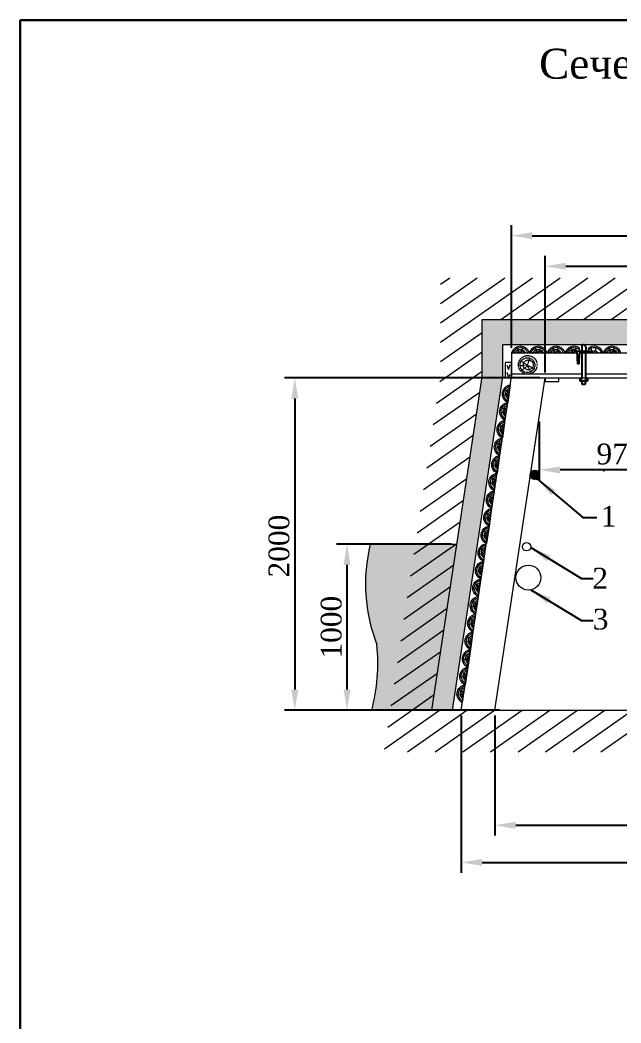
# Model space of a CAD drawing. Header units: millimetres. Extents: x -46762 to 217101, y -107409 to 31524.
# Drawn here: x 165830 to 169445, y -95622 to -89589 of the extents above; entities that cross this region are included whole.
import ezdxf

# ---------------------------------------------------------------- set-up
doc = ezdxf.new("R2010")
doc.units = ezdxf.units.MM
doc.linetypes.add('ACAD_ISO10W100', pattern=[18, 12, -3, 0, -3])
doc.layers.add('ЗАЗОРЫ', color=9, linetype='Continuous')
doc.layers.add('РАЗМЕРЫ', color=3, linetype='Continuous')
doc.styles.get("Standard").update_dxf_attribs({"font": 'TIMES.TTF'})
doc.dimstyles.new('ISO-25', dxfattribs={"dimscale": 50, "dimtxt": 2.5, "dimasz": 2.5, "dimexe": 1.25, "dimexo": 0.625, "dimtad": 1, "dimdec": 0, "dimtxsty": 'Standard', "dimcen": 2.5, "dimadec": 0, "dimazin": 0, "dimtfac": 1, "dimtdec": 0, "dimtmove": 0, "dimatfit": 3, "dimfxl": 1, "dimarcsym": 0})

# ---------------------------------------------------------------- blocks, each defined once
blk = doc.blocks.new('*D427')
at = {"color": 0, "lineweight": -2}
for p, q in [((168787.0452366926, -91559.91887507151), (168787.0452366926, -90823.41198918637)), ((172787.0452366926, -91559.91887507145), (172787.0452366926, -90823.41198918637)), ((168912.0452366926, -90885.91198918637), (172662.0452366926, -90885.91198918637))]:
    blk.add_line(p, q, dxfattribs=at)
at = {"color": 0, "lineweight": 0}
for points in [[(168912.0452366926, -90865.07865585304), (168912.0452366926, -90906.7453225197), (168787.0452366926, -90885.91198918637)], [(172662.0452366926, -90865.07865585304), (172662.0452366926, -90906.7453225197), (172787.0452366926, -90885.91198918637)]]:
    blk.add_solid(points, dxfattribs=at)
at = {"layer": 'Defpoints', "color": 0, "lineweight": 0}
for p in [(172787.0452366926, -90885.91198918637), (168787.0452366926, -91591.16887507151), (172787.0452366926, -91591.16887507145)]:
    blk.add_point(p, dxfattribs=at)
at = {"color": 0, "lineweight": 0, "insert": (170787.0452366926, -90791.08051838608), "char_height": 125, "attachment_point": 5}
blk.add_mtext('4000', dxfattribs=at)
blk = doc.blocks.new('*D428')
at = {"color": 0, "lineweight": -2}
for p, q in [((168957.2300896849, -91741.16887507145), (167420.5019700272, -91741.16887507145)), ((167483.0019700272, -91866.16887507145), (167483.0019700272, -93616.16887507145)), ((168717.2300896849, -93741.16887507145), (167420.5019700272, -93741.16887507145))]:
    blk.add_line(p, q, dxfattribs=at)
at = {"color": 0, "lineweight": 0}
for points in [[(167462.1686366939, -91866.16887507145), (167503.8353033605, -91866.16887507145), (167483.0019700272, -91741.16887507145)], [(167462.1686366939, -93616.16887507145), (167503.8353033605, -93616.16887507145), (167483.0019700272, -93741.16887507145)]]:
    blk.add_solid(points, dxfattribs=at)
at = {"layer": 'Defpoints', "color": 0, "lineweight": 0}
for p in [(168988.4800896849, -91741.16887507145), (167483.0019700272, -93741.16887507145), (168748.4800896849, -93741.16887507145)]:
    blk.add_point(p, dxfattribs=at)
at = {"color": 0, "lineweight": 0, "insert": (167388.1704992269, -92753.26238553826), "char_height": 125, "attachment_point": 5, "rotation": 90}
blk.add_mtext('2000', dxfattribs=at)
blk = doc.blocks.new('*D425')
at = {"color": 0, "lineweight": -2}
for p, q in [((168953.6192091918, -92003.66887507145), (168953.6192091918, -92357.54524506198)), ((169925.5958748872, -92263.79524506198), (169925.5958748872, -92232.54524506198)), ((169800.5958748872, -92295.04524506198), (169078.6192091918, -92295.04524506198))]:
    blk.add_line(p, q, dxfattribs=at)
at = {"color": 0, "lineweight": 0}
for points in [[(169078.6192091918, -92274.21191172865), (169078.6192091918, -92315.8785783953), (168953.6192091918, -92295.04524506198)], [(169800.5958748872, -92274.21191172865), (169800.5958748872, -92315.8785783953), (169925.5958748872, -92295.04524506198)]]:
    blk.add_solid(points, dxfattribs=at)
at = {"layer": 'Defpoints', "color": 0, "lineweight": 0}
for p in [(168953.6192091918, -91972.41887507145), (168953.6192091918, -92295.04524506198), (169925.5958748872, -92295.04524506198)]:
    blk.add_point(p, dxfattribs=at)
at = {"color": 0, "lineweight": 0, "insert": (169439.6075420395, -92200.03352912831), "char_height": 125, "attachment_point": 5}
blk.add_mtext('970', dxfattribs=at)
blk = doc.blocks.new('*D434')
at = {"color": 0, "lineweight": -2}
for p, q in [((168686.9805827184, -93772.41887507145), (168686.9805827184, -94494.99408278422)), ((172887.1098906669, -93772.41887507145), (172887.1098906669, -94494.99408278422)), ((168811.9805827184, -94432.49408278422), (172762.1098906669, -94432.49408278422))]:
    blk.add_line(p, q, dxfattribs=at)
at = {"color": 0, "lineweight": 0}
for points in [[(168811.9805827184, -94411.6607494509), (168811.9805827184, -94453.32741611755), (168686.9805827184, -94432.49408278422)], [(172762.1098906669, -94411.6607494509), (172762.1098906669, -94453.32741611755), (172887.1098906669, -94432.49408278422)]]:
    blk.add_solid(points, dxfattribs=at)
at = {"layer": 'Defpoints', "color": 0, "lineweight": 0}
for p in [(168686.9805827184, -93741.16887507145), (172887.1098906669, -93741.16887507145), (172887.1098906669, -94432.49408278422)]:
    blk.add_point(p, dxfattribs=at)
at = {"color": 0, "lineweight": 0, "insert": (170787.0452366926, -94337.66261198393), "char_height": 125, "attachment_point": 5}
blk.add_mtext('4200', dxfattribs=at)
blk = doc.blocks.new('*D435')
at = {"color": 0, "lineweight": -2}
for p, q in [((168484.7208004407, -93772.41887507145), (168484.7208004407, -94718.85715123272)), ((173141.5995910089, -93772.41887507145), (173141.5995910089, -94718.85715123272)), ((168609.7208004407, -94656.35715123272), (173016.5995910089, -94656.35715123272))]:
    blk.add_line(p, q, dxfattribs=at)
at = {"color": 0, "lineweight": 0}
for points in [[(168609.7208004407, -94635.52381789939), (168609.7208004407, -94677.19048456605), (168484.7208004407, -94656.35715123272)], [(173016.5995910089, -94635.52381789939), (173016.5995910089, -94677.19048456605), (173141.5995910089, -94656.35715123272)]]:
    blk.add_solid(points, dxfattribs=at)
at = {"layer": 'Defpoints', "color": 0, "lineweight": 0}
for p in [(168484.7208004407, -93741.16887507145), (173141.5995910089, -93741.16887507145), (173141.5995910089, -94656.35715123272)]:
    blk.add_point(p, dxfattribs=at)
at = {"color": 0, "lineweight": 0, "insert": (170813.1601957248, -94561.52568043243), "char_height": 125, "attachment_point": 5}
blk.add_mtext('4600', dxfattribs=at)
blk = doc.blocks.new('*D426')
at = {"color": 0, "lineweight": -2}
for p, q in [((168988.4800896849, -91709.91887507145), (168988.4800896849, -91007.13993788528)), ((172585.6103837004, -91709.91887507145), (172585.6103837004, -91007.13993788528)), ((169113.4800896849, -91069.63993788528), (172460.6103837004, -91069.63993788528))]:
    blk.add_line(p, q, dxfattribs=at)
at = {"color": 0, "lineweight": 0}
for points in [[(169113.4800896849, -91048.80660455195), (169113.4800896849, -91090.47327121861), (168988.4800896849, -91069.63993788528)], [(172460.6103837004, -91048.80660455195), (172460.6103837004, -91090.47327121861), (172585.6103837004, -91069.63993788528)]]:
    blk.add_solid(points, dxfattribs=at)
at = {"layer": 'Defpoints', "color": 0, "lineweight": 0}
for p in [(172585.6103837004, -91069.63993788528), (168988.4800896849, -91741.16887507145), (172585.6103837004, -91741.16887507145)]:
    blk.add_point(p, dxfattribs=at)
at = {"color": 0, "lineweight": 0, "insert": (170787.0452366926, -90974.808467085), "char_height": 125, "attachment_point": 5}
blk.add_mtext('3600', dxfattribs=at)
blk = doc.blocks.new('*D454')
at = {"color": 0, "lineweight": -2, "ltscale": 10}
for p, q in [((168426.7178006344, -92741.16887507147), (167734.8685472071, -92741.16887507147)), ((167797.3685472071, -93616.16887507147), (167797.3685472071, -92866.16887507147)), ((168275.9680471512, -93741.16887507147), (167734.8685472071, -93741.16887507147))]:
    blk.add_line(p, q, dxfattribs=at)
at = {"color": 0, "lineweight": 0, "ltscale": 10}
for points in [[(167776.5352138738, -92866.16887507147), (167818.2018805404, -92866.16887507147), (167797.3685472071, -92741.16887507147)], [(167776.5352138738, -93616.16887507147), (167818.2018805404, -93616.16887507147), (167797.3685472071, -93741.16887507147)]]:
    blk.add_solid(points, dxfattribs=at)
at = {"layer": 'Defpoints', "color": 0, "lineweight": 0, "ltscale": 10}
for p in [(167797.3685472071, -92741.16887507147), (168457.9678006344, -92741.16887507147), (168307.2180471512, -93741.16887507147)]:
    blk.add_point(p, dxfattribs=at)
at = {"color": 0, "lineweight": 15, "ltscale": 10, "insert": (167702.5370764068, -93241.16887507144), "char_height": 125, "attachment_point": 5, "rotation": 90}
blk.add_mtext('1000', dxfattribs=at)

msp = doc.modelspace()

# ---------------------------------------------------------------- hatches: boundary and pattern name
at = {"lineweight": 0}
h = msp.add_hatch(dxfattribs=at)
h.set_pattern_fill('LINE', scale=30, angle=35, style=0)
h.set_pattern_definition([(35, (703.7426278518979, -20084.27781971137), (-54.63315556243714, 78.02423221852646), [])])
h.paths.add_polyline_path([(168307.2180471512, -93741.16887507145), (173266.5995910089, -93741.16887507145), (172964.1833387152, -91735.08763575893), (172940.2230733203, -91389.59795435128), (168609.6342994449, -91389.59795435127), (168609.6342994449, -91735.08763575893)], flags=16)
h.paths.add_polyline_path([(168019.5306087804, -93991.16887507147), (173554.2870293797, -93991.16887507145), (173214.1833387152, -91735.08763575893), (173172.8851710006, -91139.59795435128), (168359.6342994449, -91139.59795435128), (168359.6342994449, -91735.08763575893)])
at = {"lineweight": 15}
h = msp.add_hatch(dxfattribs=at)
h.set_pattern_fill('GRAVEL', scale=10, style=0)
h.set_pattern_definition([(228.0128, (886.622627851897, -19830.27781971137), (-2032.001726589601, -2286.002808951258), [34.1721, -3383.05]), (184.9697, (863.7626278518983, -19855.67781971137), (3048.004930617913, 253.9982075387458), [58.6405, -5805.4]), (132.5104, (805.3426278518982, -19860.75781971137), (2539.998151833169, -2794.002729246041), [41.34819999999999, -4093.47]), (267.2737, (706.2826278518987, -19924.25781971137), (253.9988970828173, 5079.998365336643), [53.40049999999999, -5286.639999999999]), (292.8337, (703.7426278518979, -19977.59781971137), (-1270.003605550191, 3048.001733005111), [52.3634, -5183.98]), (357.2737, (724.0626278518976, -20025.85781971137), (-5079.998365336643, 253.9988970828175), [53.40049999999999, -5286.639999999999]), (37.6942, (777.4026278518977, -20028.39781971136), (-3302.002086123993, -2539.997735698489), [70.61939999999998, -6991.310000000001]), (72.2553, (833.2826278518987, -19985.21781971136), (1778.00355654672, 5588.00162060364), [66.672, -6600.53]), (121.4296, (853.6026278518984, -19921.71781971136), (-2032.000523526448, 3301.996115997269), [53.5813, -5304.55]), (175.2364, (825.6626278518979, -19875.99781971137), (2793.997805305446, -253.9976162721156), [61.17129999999997, -2997.389999999999]), (222.3974, (764.702627851897, -19870.91781971137), (-3048.000091723971, -2793.996365063697), [79.1078, -7831.68]), (138.8141, (957.7426278518979, -19926.79781971137), (-1777.998867422474, 1523.997655712401), [27.0005, -2673.06]), (171.4692, (937.4226278518981, -19909.01781971137), (3301.99495955914, -508.0012800045699), [51.36819999999997, -5085.459999999996]), (225, (886.622627851897, -19901.39781971136), (-5.329070518200751e-14, -253.9998268700197), [35.9209, -323.289]), (203.1986, (868.8426278518982, -19870.91781971137), (1270.004282559083, 508.0022274306265), [19.3441, -1915.06]), (291.8014, (851.0626278518976, -19878.53781971136), (-254.0001781894509, 762.0004908731864), [27.3566, -1340.48]), (30.9638, (861.2226278518974, -19903.93781971137), (761.9991954808227, 508.0003958660552), [44.43199999999997, -1436.629999999999]), (161.5651, (899.3226278518978, -19881.07781971137), (508.0002318180981, -253.9996222465077), [32.1287, -771.0899999999999]), (16.38950000000001, (703.7426278518979, -19878.53781971136), (2540.001401396935, 761.9984149967804), [45.00880000000001, -4455.88]), (70.3462, (746.9226278518981, -19865.83781971137), (-1015.997168867651, -2793.9960488545), [37.7599, -3738.219999999999]), (293.1986, (899.3226278518978, -19830.27781971137), (-508.0022274306264, 1270.004282559083), [38.688, -1895.72]), (343.6105, (914.5626278518976, -19865.83781971137), (-2540.001401396935, 761.9984149967811), [45.00879999999998, -4455.879999999996]), (339.444, (703.7426278518979, -20036.01781971137), (-1270.001576425591, 507.9993836050138), [43.4035, -2126.77]), (294.7751, (744.3826278518973, -20051.25781971137), (-1269.997040362684, 2793.998702615667), [36.36719999999997, -3600.359999999998]), (66.80140000000002, (901.8626278518987, -20084.27781971137), (508.0022274306268, 1270.004282559083), [38.688, -1895.72]), (17.35400000000001, (917.1026278518984, -20048.71781971136), (-3302.000178185996, -1015.998467560563), [42.57829999999999, -4215.239999999999]), (69.444, (777.4026278518977, -20084.27781971137), (-507.9993836050144, -1270.001576425591), [21.7018, -2148.48]), (101.3098999999999, (886.622627851897, -20084.27781971137), (-253.9987462887348, 1015.996746090262), [12.9515, -1282.2]), (165.9638, (884.082627851898, -20071.57781971137), (762.0005354697173, -253.9995604123641), [52.3634, -994.905]), (186.0090000000001, (833.2826278518987, -20058.87781971136), (2539.996254442795, 253.9994068547858), [48.5267, -4804.139999999999]), (303.6901, (861.2226278518974, -19926.79781971137), (-254.0000871307233, 507.999509923184), [36.6324, -879.178]), (353.1572, (881.5426278518971, -19957.27781971137), (4318.001785664343, -508.002275165484), [63.95569999999999, -6331.599999999999]), (60.94540000000001, (945.0426278518971, -19964.89781971136), (-1015.997636582909, -1777.995761083413), [26.1508, -2588.94]), (90, (957.7426278518979, -19942.03781971136), (-254, 254), [15.24, -238.76]), (120.2564, (828.202627851897, -20051.25781971137), (1015.997846683611, -1777.999103247756), [35.2867, -3493.39]), (48.01279999999999, (810.4226278518981, -20020.77781971137), (2032.001726589601, 2286.002808951258), [68.3443, -3348.88]), (0, (856.1426278518975, -19969.97781971137), (254, 254), [66.04, -187.96]), (325.3048, (922.1826278518984, -19969.97781971137), (-2539.995599095369, 1778.000169048476), [40.161, -3975.93]), (254.0546, (955.202627851897, -19992.83781971137), (-254.0006479701474, -1016.002420320363), [36.9829, -1812.17]), (207.646, (945.0426278518971, -20028.39781971136), (-4825.998304902272, -2540.001597472339), [60.2145, -5961.25]), (175.4261, (891.702627851897, -20056.33781971137), (-3302.000760474751, 253.9987711219462), [63.70289999999997, -6306.579999999996]), (175.4261, (891.702627851897, -20056.33781971137), (-3302.000760474751, 253.9987711219462), [63.70289999999997, -6306.579999999996])])
h.paths.add_polyline_path([(168734.6342994449, -91539.59795435128), (172825.6258147121, -91539.59795435128), (172839.1833387152, -91735.08763575893), (173141.5995910089, -93741.16887507145), (173266.5995910089, -93741.16887507145), (172964.1833387152, -91735.08763575893), (172940.2230733203, -91389.59795435128), (168609.6342994449, -91389.59795435127), (168609.6342994449, -91735.08763575893), (168307.2180471512, -93741.16887507145), (168432.2180471512, -93741.16887507145), (168734.6342994449, -91735.08763575893)])
at = {"lineweight": 0}
h = msp.add_hatch(dxfattribs=at)
h.set_pattern_fill('NET3', scale=2, angle=35, style=0)
h.set_pattern_definition([(35, (-8070.297084481921, -20084.27781971137), (-3.642210370829142, 5.201615481235097), []), (94.99999999999997, (-8070.297084481921, -20084.27781971137), (-6.325836332882584, -0.553438966447628), []), (155, (-8070.297084481921, -20084.27781971137), (-2.683625962053443, -5.755054447682726), [])])
edge = h.paths.add_edge_path()
edge.add_arc((168927.7107066145, -92324.57463174663), 27.99101626954507, 0, 360)
h = msp.add_hatch(color=9, dxfattribs=at)
edge = h.paths.add_edge_path()
edge.add_line((168307.2180471512, -93741.16887507145), (168457.9678006344, -92741.16887507148))
edge.add_line((168457.9678006344, -92741.16887507148), (167937.0751341391, -92741.16887507147))
edge.add_arc((168912.1276260282, -92980.7109976692), 1004.045711328779, 166.1974363859016, 201.384241872578)
edge.add_arc((166876.8769205376, -93457.31782469846), 1105.86302338139, -14.873055604448211, 5.735248091928327, ccw=False)
edge.add_line((167945.6900977039, -93741.16887507145), (168307.2180471512, -93741.16887507145))
edge = h.paths.add_edge_path()
edge.add_line((173115.8498375257, -92741.16887507147), (173266.5995910089, -93741.16887507145))
edge.add_line((173266.5995910089, -93741.16887507145), (173589.8628975623, -93741.16887507145))
edge.add_arc((174266.6921872666, -93489.219077888), 722.2025946384322, 154.1696667783989, 200.4177897091878, ccw=False)
edge.add_arc((172927.5863737802, -93014.7591508307), 707.3446288884816, 346.9440633995552, 382.7545985838807)
edge.add_line((173579.8783214749, -92741.16887507147), (173115.8498375257, -92741.16887507147))

# ---------------------------------------------------------------- linework, layer by layer
at = {"color": 7, "lineweight": 30}
for p, q in [((165830.0021361751, -89588.88760804286), (165830.0021361751, -107408.8876080429)), ((189158.7166542224, -89588.88760804286), (165830.0021361751, -89588.88760804286))]:
    msp.add_line(p, q, dxfattribs=at)
at = {"color": 7, "lineweight": 0}
for p, q in [((168609.6342994449, -91735.08763575893), (168609.6342994449, -91389.59795435127)), ((168609.6342994449, -91389.59795435128), (172940.2230733203, -91389.59795435128)), ((168307.2180471512, -93741.16887507147), (168609.6342994449, -91735.08763575893))]:
    msp.add_line(p, q, dxfattribs=at)
at = {"color": 7, "lineweight": 15}
for p, q in [((168734.6342994449, -91735.08763575893), (168734.6342994449, -91539.59795435128)), ((168734.6342994449, -91539.59795435128), (172825.6258147121, -91539.59795435128)), ((168787.0452366926, -91591.16887507145), (169010.1023238715, -91591.16887507145)), ((168787.0452366926, -91591.16887507145), (168787.0452366926, -91741.16887507145)), ((168787.0452366926, -91591.16887507145), (168894.3169196557, -91591.16887507145)), ((168894.3169196562, -91591.16887507131), (169001.5886026192, -91591.16887507131)), ((169001.5886026193, -91591.16887507138), (169108.8602855823, -91591.16887507138)), ((169010.1023238715, -91591.16887507145), (169183.2137771644, -91591.16887507145)), ((169108.8602855824, -91591.16887507145), (169183.2137771644, -91591.16887507147)), ((169193.3367202127, -91591.16887507147), (169193.5378947445, -91591.16887507147)), ((169233.8798322095, -91591.16887507145), (172338.8595886284, -91591.16887507145)), ((169233.8798322095, -91591.16887507151), (169337.9470174341, -91591.16887507151)), ((169337.9470174335, -91591.16887507151), (169445.2187003965, -91591.16887507151)), ((168432.2180471512, -93741.16887507145), (168734.6342994449, -91735.08763575893)), ((168484.7208004407, -93741.16887507145), (168787.1370527344, -91735.08763575893)), ((168686.9805827184, -93741.16887507145), (168988.4800896849, -91741.16887507145)), ((168787.0452366926, -91716.16887507147), (169062.9516692388, -91716.16887507145)), ((168787.0452366926, -91741.16887507145), (169064.163935081, -91741.16887507145)), ((168988.4800896849, -91741.16887507145), (168988.4800896849, -91763.5688750708)), ((169062.9516692388, -91716.16887507145), (169209.7201089557, -91716.16887507144)), ((169064.163935081, -91741.16887507145), (169237.2948773019, -91741.16887507145)), ((169072.4800896849, -91763.5688750708), (169072.4800896849, -91741.16887507145)), ((169232.1210444573, -91716.16887507144), (172335.1635309977, -91716.16887507145)), ((169237.2948773019, -91741.16887507145), (169253.9085977372, -91741.16887507145)), ((169237.2948773019, -91741.16887507147), (172334.4243194715, -91741.16887507145)), ((168772.7967368285, -91829.02495445938), (168743.3992648986, -91812.59201595075)), ((168779.5658832635, -91783.21849372197), (168763.8838913374, -91889.33771486008)), ((168770.5311603397, -91789.70134234983), (168776.4148602283, -91804.54130219252)), ((168988.4800896849, -91763.5688750708), (169072.4800896849, -91763.5688750708)), ((168771.1210673866, -91840.36412214248), (168735.9050411601, -91845.11015007178)), ((168756.470234939, -91935.23439772276), (168727.0727630091, -91918.80145921414)), ((168763.239381374, -91889.42793698535), (168747.5573894479, -91995.54715812347)), ((168754.2046584503, -91895.9107856132), (168760.0883583389, -91910.7507454559)), ((168754.7945654972, -91946.57356540585), (168719.5785392707, -91951.31959333517)), ((168747.5573894547, -91995.54715807523), (168731.8753975287, -92101.66637921335)), ((168739.1125735779, -92052.69278649573), (168703.8965473514, -92057.43881442504)), ((168740.7882430197, -92041.35361881262), (168711.3907710899, -92024.92068030401)), ((168738.522666531, -92002.03000670308), (168744.4063664196, -92016.86996654577)), ((168731.2308875653, -92101.7566013386), (168715.5488956393, -92207.87582247672)), ((168722.1961646416, -92108.23944996647), (168728.0798645302, -92123.07940980914)), ((168722.7860716885, -92158.90222975911), (168687.570045462, -92163.64825768842)), ((168724.4617411303, -92147.563062076), (168695.0642692004, -92131.1301235674)), ((168708.7797492111, -92253.68228316588), (168679.3822772812, -92237.24934465728)), ((168715.5488956461, -92207.87582242848), (168699.86690372, -92313.9950435666)), ((168706.5141727224, -92214.35867105632), (168712.3978726109, -92229.19863089902)), ((168707.1040797693, -92265.02145084899), (168671.8880535427, -92269.76747877829)), ((168691.8099074769, -92359.97418657457), (168662.412435547, -92343.54124806596)), ((168698.5790539119, -92314.16772583718), (168682.8970619858, -92420.28694697529)), ((168689.5443309882, -92320.65057446502), (168695.4280308768, -92335.49053430771)), ((168690.1342380351, -92371.31335425767), (168654.9182118085, -92376.05938218698)), ((168682.8970619926, -92420.28694692694), (168667.2150700666, -92526.40616806505)), ((168674.4522461158, -92477.43257534744), (168639.2362198893, -92482.17860327674)), ((168676.1279155576, -92466.09340766433), (168646.7304436277, -92449.66046915573)), ((168673.8623390689, -92426.76979555479), (168679.7460389575, -92441.60975539748)), ((168667.2150700645, -92526.40616806522), (168651.5330781384, -92632.52538920334)), ((168658.1803471407, -92532.88901669308), (168664.0640470294, -92547.72897653577)), ((168658.7702541877, -92583.55179648573), (168623.5542279611, -92588.29782441503)), ((168660.4459236295, -92572.21262880263), (168631.0484516996, -92555.77969029402)), ((168644.7639317102, -92678.3318498925), (168615.3664597803, -92661.89891138389)), ((168651.5330781452, -92632.5253891551), (168635.8510862192, -92738.64461029322)), ((168642.4983552215, -92639.00823778295), (168648.3820551101, -92653.84819762564)), ((168643.0882622684, -92689.6710175756), (168607.8722360419, -92694.41704550492)), ((167937.0751341391, -92741.16887507147), (168457.9678006344, -92741.16887507147)), ((168626.5108752459, -92784.76568875038), (168597.113403316, -92768.33275024177)), ((168633.2800216809, -92738.95922801297), (168617.5980297549, -92845.07844915109)), ((168624.2452987572, -92745.44207664083), (168630.1289986458, -92760.28203648352)), ((168624.8352058041, -92796.10485643348), (168589.6191795776, -92800.85088436278)), ((168617.5980297617, -92845.07844910296), (168601.9160378356, -92951.19767024108)), ((168609.1532138849, -92902.22407752347), (168573.9371876583, -92906.97010545277)), ((168610.8288833267, -92890.88490984036), (168581.4314113968, -92874.45197133176)), ((168608.5633068379, -92851.56129773082), (168614.4470067265, -92866.40125757351)), ((168601.9160378335, -92951.19767024113), (168586.2340459074, -93057.31689137925)), ((168592.8813149098, -92957.68051886899), (168598.7650147984, -92972.52047871157)), ((168593.4712219567, -93008.34329866164), (168558.2551957302, -93013.08932659094)), ((168595.1468913985, -92997.00413097854), (168565.7494194685, -92980.57119246993)), ((168579.4648994793, -93103.12335206852), (168550.0674275492, -93086.69041355992)), ((168586.2340459142, -93057.31689133112), (168570.5520539882, -93163.43611246925)), ((168577.1993229905, -93063.79973995898), (168583.0830228791, -93078.63969980154)), ((168577.7892300374, -93114.46251975163), (168542.5732038109, -93119.20854768094)), ((168563.7829075512, -93209.24257320554), (168534.3854356213, -93192.80963469693)), ((168570.5520539862, -93163.43611246815), (168554.8700620602, -93269.55533360626)), ((168561.5173310625, -93169.91896109599), (168567.4010309511, -93184.75892093858)), ((168562.1072381094, -93220.58174088864), (168526.8912118829, -93225.32776881795)), ((168546.4252461902, -93326.70096197852), (168511.2092199636, -93331.44698990782)), ((168548.100915632, -93315.36179429542), (168518.703443702, -93298.92885578681)), ((168554.870062067, -93269.555333558), (168539.1880701409, -93375.67455469613)), ((168545.8353391432, -93276.03818218588), (168551.7190390319, -93290.87814202844)), ((168539.188070139, -93375.67455469514), (168523.5060782129, -93481.79377583326)), ((168530.1533472152, -93382.157403323), (168536.0370471038, -93396.99736316557)), ((168530.7432542622, -93432.82018311565), (168495.5272280356, -93437.56621104495)), ((168532.418923704, -93421.48101543254), (168503.021451774, -93405.04807692394)), ((168523.5060782197, -93481.79377578502), (168507.8240862936, -93587.91299692314)), ((168514.471355296, -93488.27662441287), (168520.3550551846, -93503.11658425543)), ((168515.0612623429, -93538.93940420552), (168479.8452361164, -93543.68543213482)), ((168516.7369317847, -93527.60023652241), (168487.3394598547, -93511.16729801381)), ((168499.7670900517, -93633.89213992981), (168470.3696181218, -93617.45920142121)), ((168506.5362364867, -93588.0856791924), (168490.8542445607, -93694.20490033051)), ((168497.501513563, -93594.56852782026), (168503.3852134516, -93609.40848766283)), ((168498.0914206099, -93645.23130761292), (168462.8753943834, -93649.97733554221)), ((167945.6900977039, -93741.16887507145), (173589.8628975623, -93741.16887507145))]:
    msp.add_line(p, q, dxfattribs=at)
at = {"color": 7}
for p, q in [((169209.0199933957, -91552.75818389843), (169209.1364713348, -91579.94475369895)), ((169233.1540343533, -91554.2411856409), (169232.9911069438, -91579.78108595223)), ((169182.6783149414, -91580.12628432097), (169261.7832272629, -91579.58354189688)), ((169186.4901693793, -91658.73640235722), (169182.6783149414, -91580.12628432097)), ((169193.5467777102, -91590.68318610195), (169192.3194667714, -91657.78818293077)), ((169260.5367710952, -91591.32308639608), (169193.5467777102, -91590.68318610195)), ((169209.183118917, -91590.83254720549), (169209.8267739127, -91741.06504268695)), ((169232.9191596533, -91591.05927807499), (169231.9615612491, -91741.16887507145)), ((169261.7832272629, -91579.58354189688), (169260.5367710952, -91591.32308639608)), ((169192.3194667714, -91657.78818293077), (169186.4901693793, -91658.73640235722)), ((169197.2306479839, -91741.27062553781), (169197.6396382687, -91758.82155287363)), ((169197.6396382687, -91758.82155287363), (169246.0975771485, -91759.39959492137)), ((169207.6301924581, -91758.96440413623), (169207.8419402086, -91741.06504268695)), ((169209.6150261622, -91758.96440413623), (169210.0114498221, -91779.00764192644)), ((169231.2911569318, -91778.58676285249), (169231.5221096413, -91759.22572799167)), ((169233.7372320975, -91759.25215160633), (169233.434109662, -91740.67974458732)), ((169246.0975771485, -91759.39959492137), (169245.788757255, -91740.47810293263)), ((169210.0114498221, -91779.00764192644), (169231.2911569318, -91778.58676285249))]:
    msp.add_line(p, q, dxfattribs=at)
at = {"color": 7, "linetype": 'ACAD_ISO10W100', "lineweight": 0, "ltscale": 0.05}
for p, q in [((168883.834524522, -91667.73418921544), (168839.0563001092, -91637.45895543549)), ((168882.5174200561, -91665.10151622802), (168897.6632895565, -91625.61209551789)), ((168833.1296072982, -91667.07593670604), (168882.5174200561, -91665.10151622802)), ((168849.5925812645, -91696.69291797723), (168883.834524522, -91665.75976873614)), ((168883.834524522, -91665.75976873614), (168927.2956444683, -91687.47873104704)), ((168903.5899823668, -91709.1976933573), (168883.834524522, -91667.73418921544))]:
    msp.add_line(p, q, dxfattribs=at)
at = {"color": 7, "lineweight": 15}
for points in [[(168833.3491586512, -91591.16887507145), (168821.3903668931, -91559.68490893644)], [(168844.8114704522, -91591.16887507145), (168854.6547226241, -91557.02500781871)], [(168940.6208416147, -91591.16887507131), (168928.6620498567, -91559.6849089363)], [(168952.0831534158, -91591.16887507131), (168961.9264055876, -91557.02500781856)], [(169047.8925245778, -91591.16887507138), (169035.9337328198, -91559.68490893637)], [(169059.3548363789, -91591.16887507138), (169069.1980885507, -91557.02500781864)], [(169155.1642075409, -91591.16887507145), (169143.2054157829, -91559.68490893644)], [(169166.626519342, -91591.16887507145), (169176.4697715138, -91557.02500781871)], [(169276.9792564296, -91591.16887507151), (169265.0204646715, -91559.6849089365)], [(169288.4415682306, -91591.16887507151), (169298.2848204025, -91557.02500781877)], [(169384.250939392, -91591.16887507151), (169372.292147634, -91559.6849089365)], [(169395.7132511931, -91591.16887507151), (169405.5565033649, -91557.02500781877)], [(168794.779219009, -91583.1789400173), (168808.5996122864, -91591.16887507145)], [(168902.0509019725, -91583.17894001715), (168915.87129525, -91591.16887507131)], [(169009.3225849356, -91583.17894001723), (169023.1429782131, -91591.16887507138)], [(169116.5942678987, -91583.1789400173), (169130.4146611762, -91591.16887507145)], [(169345.6809997498, -91583.17894001736), (169359.5013930273, -91591.16887507151)], [(168758.2843782931, -91665.8619210932), (168769.4582453886, -91690.43213777186), (168779.1425505441, -91660.64989468886)], [(168759.029159263, -91706.06788232288), (168768.7134644185, -91736.59474841534), (168779.887331514, -91721.70362687384)]]:
    msp.add_lwpolyline(points, dxfattribs=at)
msp.add_lwpolyline([(168787.3367556232, -91647.99230751378), (168749.3448541074, -91647.99230751378), (168749.3448541074, -91741.06215181021), (168787.3367556232, -91741.06215181021)], close=True, dxfattribs=at)
at = {"color": 7, "linetype": 'ACAD_ISO10W100', "lineweight": 0, "ltscale": 0.05}
for centre, radius in [((168884.573212163, -91663.03171148975), 56), ((168882.5174200561, -91664.44326371927), 44.09651417567511), ((168887.7858379183, -91663.12709574937), 29.61698127098498)]:
    msp.add_circle(centre, radius, dxfattribs=at)
at = {"color": 7, "lineweight": 0}
for centre, radius in [((168927.7107066145, -92324.57463174663), 27.99101626954507), ((168877.2019120931, -92757.56656722596), 25), ((168888.222317552, -92943.14003932057), 75)]:
    msp.add_circle(centre, radius, dxfattribs=at)
at = {"color": 7, "lineweight": 15}
for centre, radius, start, end in [((168840.6810781742, -91607.26845607732), 56, 16.70789613008289, 163.2921038699171), ((168840.6810781742, -91607.26845607732), 47.72269826981938, 19.71592301901191, 160.2840769809881), ((168839.5750160397, -91607.55971848959), 35.9061071650649, 27.16096028537364, 152.8390397146264), ((168947.9527611377, -91607.26845607717), 56, 16.70789613008289, 163.2921038699171), ((168947.9527611377, -91607.26845607717), 47.72269826981938, 19.71592301901191, 160.2840769809881), ((168946.8466990032, -91607.55971848944), 35.9061071650649, 27.16096028537364, 152.8390397146264), ((169055.2244441008, -91607.26845607725), 56, 16.70789613008289, 163.2921038699171), ((169055.2244441008, -91607.26845607725), 47.72269826981938, 19.71592301901191, 160.2840769809881), ((169054.1183819663, -91607.55971848952), 35.9061071650649, 27.16096028537364, 152.8390397146264), ((169162.4961270639, -91607.26845607732), 56, 50.93526880516339, 163.2921038699171), ((169162.4961270639, -91607.26845607732), 47.72269826981938, 42.31328268151427, 160.2840769809881), ((169161.3900649294, -91607.55971848959), 35.9061071650649, 49.85261344697425, 152.8390397146264), ((169284.3111759525, -91607.26845607738), 56, 16.70789613008289, 132.8089054446185), ((169284.3111759525, -91607.26845607738), 47.72269826981938, 19.71592301901191, 142.7186641652872), ((169391.582858915, -91607.26845607738), 56, 16.70789613008289, 163.2921038699171), ((169391.582858915, -91607.26845607738), 47.72269826981938, 19.71592301901191, 160.2840769809881), ((169390.4767967805, -91607.55971848965), 35.9061071650649, 27.16096028537364, 152.8390397146264), ((168842.2360747113, -91607.55971848959), 27.04033853355213, 37.31255219454928, 142.6874478054507), ((168841.7927519887, -91607.11634479399), 17.28816356719472, 67.28695266423308, 112.7130473357669), ((168949.5077576748, -91607.55971848944), 27.04033853355213, 37.31255219454928, 142.6874478054507), ((168949.0644349523, -91607.11634479385), 17.28816356719472, 67.28695266423308, 112.7130473357669), ((169056.7794406379, -91607.55971848952), 27.04033853355213, 37.31255219454928, 142.6874478054507), ((169056.3361179154, -91607.11634479392), 17.28816356719472, 67.28695266423308, 112.7130473357669), ((169164.051123601, -91607.55971848959), 27.04033853355213, 45.28301781057031, 142.6874478054507), ((169163.6078008785, -91607.11634479399), 17.28816356719472, 67.28695266423308, 112.7130473357669), ((169284.3111759525, -91607.26845607738), 47.72269826981938, 160.2232817007749, 160.2840769809881), ((169285.8661724897, -91607.55971848965), 27.04033853355213, 37.31255219454928, 142.6874478054507), ((169393.1378554521, -91607.55971848965), 27.04033853355213, 37.31255219454928, 142.6874478054507), ((169392.6945327296, -91607.11634479405), 17.28816356719472, 67.28695266423308, 112.7130473357669)]:
    msp.add_arc(centre, radius, start, end, dxfattribs=at)
at = {"color": 7}
msp.add_arc((169221.0407101037, -91554.25322205071), 12.11333022955152, 0.05693195875678125, 172.9104259522171, dxfattribs=at)
at = {"color": 7, "lineweight": 0}
for centre, radius, start, end in [((168912.1276260282, -92980.7109976692), 1004.045711328782, 166.1974363858232, 201.3842418726507), ((166876.8769205376, -93457.31782469849), 1105.863023381387, 345.1269443955454, 5.735248091869631)]:
    msp.add_arc(centre, radius, start, end, dxfattribs=at)
at = {"color": 7, "lineweight": 15, "extrusion": (0, 0, -1)}
for centre, major_axis, ratio, start_param, end_param in [((168787.6515041837, -91838.63169372271), (40.77537808565216, 38.38448308854816), 0.9999999999966664, 2.764323360035929, 5.322700416522089), ((168787.6515041837, -91838.63169372271), (-32.71091258347932, 34.74841187886206), 0.9999999999995671, 4.387619660029175, 6.840996770121065), ((168788.1013321018, -91837.5800939498), (26.14437670070657, 24.611381486663), 0.999999999998524, 2.946763746467417, 5.140260030087991), ((168787.712313309, -91840.21256382296), (-18.53445387770464, 19.68892905841848), 0.9999999999967364, 4.694738776393836, 6.533877653759017), ((168771.3250022943, -91944.8411369861), (40.77537808565216, 38.38448308854816), 0.9999999999966664, 2.764323360035929, 5.322700416522089), ((168771.3250022943, -91944.8411369861), (-32.71091258347932, 34.74841187886206), 0.9999999999995671, 4.387619660029175, 6.840996770121065), ((168771.7748302124, -91943.78953721318), (26.14437670070657, 24.611381486663), 0.999999999998524, 2.946763746467417, 5.140260030087991), ((168771.3858114196, -91946.42200708634), (-18.53445387770464, 19.68892905841848), 0.9999999999967364, 4.694738776393836, 6.533877653759017), ((168755.6430103751, -92050.96035807596), (40.77537808565216, 38.38448308854816), 0.9999999999966664, 2.764323360035929, 5.322700416522089), ((168755.6430103751, -92050.96035807596), (-32.71091258347932, 34.74841187886206), 0.9999999999995671, 4.387619660029175, 6.840996770121065), ((168756.0928382931, -92049.90875830305), (26.14437670070657, 24.611381486663), 0.999999999998524, 2.946763746467417, 5.140260030087991), ((168755.7038195003, -92052.54122817621), (-18.53445387770464, 19.68892905841848), 0.9999999999967364, 4.694738776393836, 6.533877653759017), ((168739.3165084856, -92157.16980133933), (40.77537808565216, 38.38448308854816), 0.9999999999966664, 2.764323360035929, 5.322700416522089), ((168739.3165084856, -92157.16980133933), (-32.71091258347932, 34.74841187886206), 0.9999999999995671, 4.387619660029175, 6.840996770121065), ((168739.7663364036, -92156.11820156642), (26.14437670070657, 24.611381486663), 0.999999999998524, 2.946763746467417, 5.140260030087991), ((168739.3773176109, -92158.75067143959), (-18.53445387770464, 19.68892905841848), 0.9999999999967364, 4.694738776393836, 6.533877653759017), ((168723.6345165664, -92263.28902242922), (40.77537808565216, 38.38448308854816), 0.9999999999966664, 2.764323360035929, 5.322700416522089), ((168723.6345165664, -92263.28902242922), (-32.71091258347932, 34.74841187886206), 0.9999999999995671, 4.387619660029175, 6.840996770121065), ((168724.0843444844, -92262.2374226563), (26.14437670070657, 24.611381486663), 0.999999999998524, 2.946763746467417, 5.140260030087991), ((168723.6953256916, -92264.86989252946), (-18.53445387770464, 19.68892905841848), 0.9999999999967364, 4.694738776393836, 6.533877653759017), ((168706.6646748322, -92369.58092583792), (40.77537808565216, 38.38448308854816), 0.9999999999966664, 2.764323360035929, 5.322700416522089), ((168706.6646748322, -92369.58092583792), (-32.71091258347932, 34.74841187886206), 0.9999999999995671, 4.387619660029175, 6.840996770121065), ((168707.1145027502, -92368.52932606499), (26.14437670070657, 24.611381486663), 0.999999999998524, 2.946763746467417, 5.140260030087991), ((168706.7254839574, -92371.16179593817), (-18.53445387770464, 19.68892905841848), 0.9999999999967364, 4.694738776393836, 6.533877653759017), ((168690.982682913, -92475.70014692767), (40.77537808565216, 38.38448308854816), 0.9999999999966664, 2.764323360035929, 5.322700416522089), ((168690.982682913, -92475.70014692767), (-32.71091258347932, 34.74841187886206), 0.9999999999995671, 4.387619660029175, 6.840996770121065), ((168691.432510831, -92474.64854715476), (26.14437670070657, 24.611381486663), 0.999999999998524, 2.946763746467417, 5.140260030087991), ((168691.0434920382, -92477.28101702791), (-18.53445387770464, 19.68892905841848), 0.9999999999967364, 4.694738776393836, 6.533877653759017), ((168675.3006909848, -92581.81936806596), (40.77537808565216, 38.38448308854816), 0.9999999999966664, 2.764323360035929, 5.322700416522089), ((168675.3006909848, -92581.81936806596), (-32.71091258347932, 34.74841187886206), 0.9999999999995671, 4.387619660029175, 6.840996770121065), ((168675.7505189028, -92580.76776829305), (26.14437670070657, 24.611381486663), 0.999999999998524, 2.946763746467417, 5.140260030087991), ((168675.36150011, -92583.40023816621), (-18.53445387770464, 19.68892905841848), 0.9999999999967364, 4.694738776393836, 6.533877653759017), ((168659.6186990655, -92687.93858915583), (40.77537808565216, 38.38448308854816), 0.9999999999966664, 2.764323360035929, 5.322700416522089), ((168659.6186990655, -92687.93858915583), (-32.71091258347932, 34.74841187886206), 0.9999999999995671, 4.387619660029175, 6.840996770121065), ((168660.0685269836, -92686.88698938293), (26.14437670070657, 24.611381486663), 0.999999999998524, 2.946763746467417, 5.140260030087991), ((168659.6795081908, -92689.51945925607), (-18.53445387770464, 19.68892905841848), 0.9999999999967364, 4.694738776393836, 6.533877653759017), ((168641.3656426012, -92794.37242801371), (40.77537808565216, 38.38448308854816), 0.9999999999966664, 2.764323360035929, 5.322700416522089), ((168641.3656426012, -92794.37242801371), (-32.71091258347932, 34.74841187886206), 0.9999999999995671, 4.387619660029175, 6.840996770121065), ((168641.8154705193, -92793.3208282408), (26.14437670070657, 24.611381486663), 0.999999999998524, 2.946763746467417, 5.140260030087991), ((168641.4264517265, -92795.95329811396), (-18.53445387770464, 19.68892905841848), 0.9999999999967364, 4.694738776393836, 6.533877653759017), ((168625.683650682, -92900.49164910369), (40.77537808565216, 38.38448308854816), 0.9999999999966664, 2.764323360035929, 5.322700416522089), ((168625.683650682, -92900.49164910369), (-32.71091258347932, 34.74841187886206), 0.9999999999995671, 4.387619660029175, 6.840996770121065), ((168626.1334786, -92899.44004933078), (26.14437670070657, 24.611381486663), 0.999999999998524, 2.946763746467417, 5.140260030087991), ((168625.7444598072, -92902.07251920394), (-18.53445387770464, 19.68892905841848), 0.9999999999967364, 4.694738776393836, 6.533877653759017), ((168610.0016587538, -93006.61087024187), (40.77537808565216, 38.38448308854816), 0.9999999999966664, 2.764323360035929, 5.322700416522089), ((168610.0016587538, -93006.61087024187), (-32.7109125835242, 34.74841187890971), 0.9999999999989357, 4.387619660029366, 6.840996770121349), ((168610.4514866718, -93005.55927046896), (-24.6113814866896, 26.14437670073482), 0.9999999999982812, 4.517560073262921, 6.711056356885228), ((168610.0624678791, -93008.191740342), (19.68892905841598, 18.53445387770228), 0.999999999996511, 3.12394244959583, 4.963081326960303), ((168609.6886666411, -93007.688363838), (12.58806081895009, 11.84995039427058), 0.9999999999935748, 3.647094429108511, 4.439929347449665), ((168594.3196668346, -93112.73009133186), (40.77537808565216, 38.38448308854816), 0.9999999999966664, 2.764323360035929, 5.322700416522089), ((168594.3196668346, -93112.73009133186), (-32.7109125835242, 34.74841187890971), 0.9999999999989357, 4.387619660029366, 6.840996770121349), ((168594.7694947526, -93111.67849155894), (-24.6113814866896, 26.14437670073482), 0.9999999999982812, 4.517560073262921, 6.711056356885228), ((168594.3804759598, -93114.31096143198), (19.68892905841598, 18.53445387770228), 0.999999999996511, 3.12394244959583, 4.963081326960303), ((168594.0066747219, -93113.807584928), (12.58806081895009, 11.84995039427058), 0.9999999999935748, 3.647094429108511, 4.439929347449665), ((168578.6376749065, -93218.84931246888), (40.77537808565216, 38.38448308854816), 0.9999999999966664, 2.764323360035929, 5.322700416522089), ((168578.6376749065, -93218.84931246888), (-32.7109125835242, 34.74841187890971), 0.9999999999989357, 4.387619660029366, 6.840996770121349), ((168579.0875028246, -93217.79771269597), (-24.6113814866896, 26.14437670073482), 0.9999999999982812, 4.517560073262921, 6.711056356885228), ((168578.6984840318, -93220.430182569), (19.68892905841598, 18.53445387770228), 0.999999999996511, 3.12394244959583, 4.963081326960303), ((168578.3246827939, -93219.926806065), (12.58806081895009, 11.84995039427058), 0.9999999999935748, 3.647094429108511, 4.439929347449665), ((168562.9556829873, -93324.96853355874), (40.77537808565216, 38.38448308854816), 0.9999999999966664, 2.764323360035929, 5.322700416522089), ((168562.9556829873, -93324.96853355874), (-32.7109125835242, 34.74841187890971), 0.9999999999989357, 4.387619660029366, 6.840996770121349), ((168563.4055109053, -93323.91693378583), (-24.6113814866896, 26.14437670073482), 0.9999999999982812, 4.517560073262921, 6.711056356885228), ((168563.0164921125, -93326.54940365888), (19.68892905841598, 18.53445387770228), 0.999999999996511, 3.12394244959583, 4.963081326960303), ((168562.6426908746, -93326.04602715488), (12.58806081895009, 11.84995039427058), 0.9999999999935748, 3.647094429108511, 4.439929347449665), ((168547.2736910593, -93431.08775469587), (40.77537808565216, 38.38448308854816), 0.9999999999966664, 2.764323360035929, 5.322700416522089), ((168547.2736910593, -93431.08775469587), (-32.7109125835242, 34.74841187890971), 0.9999999999989357, 4.387619660029366, 6.840996770121349), ((168547.7235189773, -93430.03615492297), (-24.6113814866896, 26.14437670073482), 0.9999999999982812, 4.517560073262921, 6.711056356885228), ((168547.3345001845, -93432.668624796), (19.68892905841598, 18.53445387770228), 0.999999999996511, 3.12394244959583, 4.963081326960303), ((168546.9606989466, -93432.165248292), (12.58806081895009, 11.84995039427058), 0.9999999999935748, 3.647094429108511, 4.439929347449665), ((168531.59169914, -93537.20697578575), (40.77537808565216, 38.38448308854816), 0.9999999999966664, 2.764323360035929, 5.322700416522089), ((168531.59169914, -93537.20697578575), (-32.7109125835242, 34.74841187890971), 0.9999999999989357, 4.387619660029366, 6.840996770121349), ((168532.0415270581, -93536.15537601283), (-24.6113814866896, 26.14437670073482), 0.9999999999982812, 4.517560073262921, 6.711056356885228), ((168531.6525082653, -93538.78784588589), (19.68892905841598, 18.53445387770228), 0.999999999996511, 3.12394244959583, 4.963081326960303), ((168531.2787070273, -93538.28446938189), (12.58806081895009, 11.84995039427058), 0.9999999999935748, 3.647094429108511, 4.439929347449665), ((168514.6218574072, -93643.49887919315), (40.77537808571275, 38.38448308860522), 0.999999999996219, 2.764323360037684, 5.322700416519832), ((168514.6218574072, -93643.49887919315), (-32.71091258352241, 34.74841187890782), 0.9999999999999665, 4.387619660031239, 6.840996770118509), ((168515.0716853251, -93642.44727942023), (-24.6113814866896, 26.14437670073482), 0.9999999999982812, 4.517560073262921, 6.711056356885228), ((168514.6826665323, -93645.07974929328), (19.68892905841598, 18.53445387770228), 0.999999999996511, 3.12394244959583, 4.963081326960303), ((168514.3088652944, -93644.57637278928), (12.58806081921347, 11.84995039451851), 0.9999999999832145, 3.6470944291129, 4.43992934745235)]:
    msp.add_ellipse(centre, major_axis=major_axis, ratio=ratio, start_param=start_param, end_param=end_param, dxfattribs=at)
at = {"color": 7, "lineweight": 15, "extrusion": (0, 0, -0.9999999999999999)}
for centre in [(168787.3385120711, -91839.70918731895), (168771.0120101816, -91945.91863058232), (168755.3300182624, -92052.03785167221), (168739.0035163729, -92158.24729493559), (168723.3215244537, -92264.36651602547), (168706.3516827195, -92370.65841943416), (168690.6696908002, -92476.77764052391), (168674.9876988721, -92582.8968616622), (168659.3057069528, -92689.01608275207), (168641.0526504885, -92795.44992160995), (168625.3706585693, -92901.56914269994)]:
    msp.add_ellipse(centre, major_axis=(12.58806081894323, 11.84995039426411), ratio=0.9999999999995107, start_param=3.647094429112467, end_param=4.439929347453994, dxfattribs=at)
at = {"layer": 'ЗАЗОРЫ', "lineweight": 9}
msp.add_point((169342.7238771512, -92299.56303282057), dxfattribs=at)
at = {"layer": 'РАЗМЕРЫ', "lineweight": 9}
msp.add_point((169342.7238771512, -92299.56303282057), dxfattribs=at)

# ---------------------------------------------------------------- texts
at = {"color": 7, "lineweight": 0, "insert": (170764.0811782932, -90153.27162882815), "char_height": 180, "width": 3793.798760889797, "attachment_point": 5}
msp.add_mtext('\\A1;Сечение выработки в проходке\\P{\\L2 - 2\\P}М 1:50', dxfattribs=at)
at = {"color": 7, "lineweight": 0, "char_height": 125, "attachment_point": 5}
for s, insert in [('1', (169371.3435626712, -92573.05822027153)), ('2', (169320.2840702994, -92946.4103908747)), ('3', (169322.9717853347, -93193.52126948778))]:
    msp.add_mtext(s, dxfattribs=dict(at, insert=insert))

# ---------------------------------------------------------------- dimensions: what is measured, and where the dimension line sits
at = {"color": 7, "lineweight": 0}
for base, p1, p2, override, picture, middle in [((172787.0452366926, -90885.91198918637), (168787.0452366926, -91591.16887507151), (172787.0452366926, -91591.16887507145), {"dimtad": 2}, '*D427', (170787.0452366926, -90885.91198918637)), ((172887.1098906669, -94432.49408278422), (168686.9805827184, -93741.16887507145), (172887.1098906669, -93741.16887507145), {"dimadec": 4}, '*D434', (170787.0452366926, -94432.49408278422))]:
    dim = msp.add_linear_dim(base=base, p1=p1, p2=p2, dimstyle='ISO-25', override=override, dxfattribs=at)
    dim.commit()
    dim.dimension.update_dxf_attribs({"geometry": picture, "text_midpoint": middle, "dimtype": 160})
for base, p1, p2, text, picture, middle in [((172585.6103837004, -91069.63993788528), (168988.4800896849, -91741.16887507145), (172585.6103837004, -91741.16887507145), '3600', '*D426', (170787.0452366926, -91069.63993788528)), ((173141.5995910089, -94656.35715123272), (168484.7208004407, -93741.16887507145), (173141.5995910089, -93741.16887507145), '4600', '*D435', (170813.1601957248, -94656.35715123272))]:
    dim = msp.add_linear_dim(base=base, p1=p1, p2=p2, text=text, dimstyle='ISO-25', override={"dimadec": 4}, dxfattribs=at)
    dim.commit()
    dim.dimension.update_dxf_attribs({"geometry": picture, "text_midpoint": middle, "dimtype": 160})
dim = msp.add_linear_dim(base=(167483.0019700272, -93741.16887507145), p1=(168988.4800896849, -91741.16887507145), p2=(168748.4800896849, -93741.16887507145), angle=90, dimstyle='ISO-25', dxfattribs=at)
dim.commit()
dim.dimension.update_dxf_attribs({"geometry": '*D428', "text_midpoint": (167483.0019700272, -92753.26238553826), "dimtype": 160})
dim = msp.add_linear_dim(base=(168953.6192091918, -92295.04524506198), p1=(169925.5958748872, -92295.04524506198), p2=(168953.6192091918, -91972.41887507145), text='970', dimstyle='ISO-25', override={"dimadec": 4}, dxfattribs=at)
dim.commit()
dim.dimension.update_dxf_attribs({"geometry": '*D425', "text_midpoint": (169439.6075420395, -92200.03352912831)})
at = {"color": 7, "lineweight": 15, "ltscale": 10}
dim = msp.add_linear_dim(base=(167797.3685472071, -92741.16887507147), p1=(168307.2180471512, -93741.16887507147), p2=(168457.9678006344, -92741.16887507147), angle=90, text='1000', dimstyle='ISO-25', override={"dimadec": 4}, dxfattribs=at)
dim.commit()
dim.dimension.update_dxf_attribs({"geometry": '*D454', "text_midpoint": (167702.5370764068, -93241.16887507144)})

# ---------------------------------------------------------------- leaders
at = {"color": 7, "lineweight": 0}
for points in [[(168943.0851072553, -92350.66800637392), (169216.3911626335, -92581.98017616651), (169300.1462441204, -92581.98017616651)], [(168903.4116476035, -92762.62387042766), (169207.5748382665, -92947.67400728492), (169278.1054332028, -92947.67400728492)], [(168903.4116476035, -93015.96584706206), (169207.5748382665, -93201.01598391932), (169278.1054332028, -93201.01598391932)]]:
    msp.add_leader(points, dimstyle='ISO-25', override={"dimgap": 0.625, "dimtad": 0, "dimadec": 4}, dxfattribs=at)

doc.saveas('drawing.dxf')
